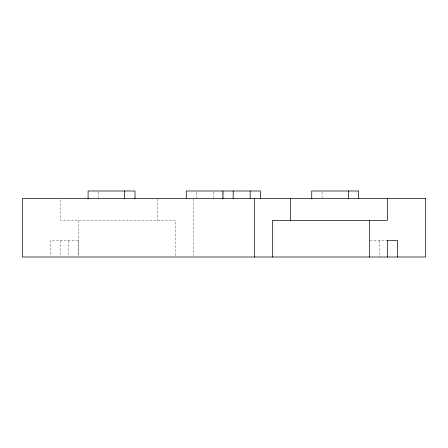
<?xml version="1.0" encoding="UTF-8"?>
<svg xmlns="http://www.w3.org/2000/svg" width="448" height="448" viewBox="0 0 448 448"><rect width="100%" height="100%" fill="white"/><g stroke="black" fill="none" stroke-linecap="round" stroke-linejoin="round"><path stroke-width="0.34" stroke-dasharray="2.24 1.68" d="M369.964 240.503L387.352 240.503M379.389 240.503L379.389 257.006M322.056 192.371L322.056 197.893M223.871 192.371L223.871 197.893M213.562 192.371L213.562 197.893M196.582 192.371L196.582 197.893M193.508 199.282L193.508 255.618M175.538 255.623L175.538 220.371L60.648 220.371L60.648 199.265M157.573 199.265L157.573 220.371M98.398 192.371L98.398 197.893M78.708 255.634L78.708 240.503L50.546 240.503L50.546 255.634M78.613 220.371L78.613 255.623M68.611 240.503L68.611 255.634M60.648 240.503L60.648 255.634"/><path stroke-width="0.67" d="M387.033 240.503L397.454 240.503L397.454 257.006M387.352 198.582L387.352 220.371L272.462 220.371L272.462 257.006M387.352 240.503L387.352 257.006M369.387 220.371L369.387 257.006M358.652 198.582L358.652 190.994L311.741 190.994L311.741 198.582M348.342 190.994L348.342 198.582M290.427 198.582L290.427 220.371M260.473 198.582L260.473 190.994L186.273 190.994L186.273 198.582M254.492 198.582L254.492 257.006M250.158 190.994L250.158 198.582M233.178 190.994L233.178 198.582M222.869 190.994L222.869 198.582M134.999 198.582L134.999 190.994L88.088 190.994L88.088 198.582M124.684 190.994L124.684 198.582M425.6 198.582L22.4 198.582L22.4 257.006L425.6 257.006L425.6 198.582"/></g></svg>
